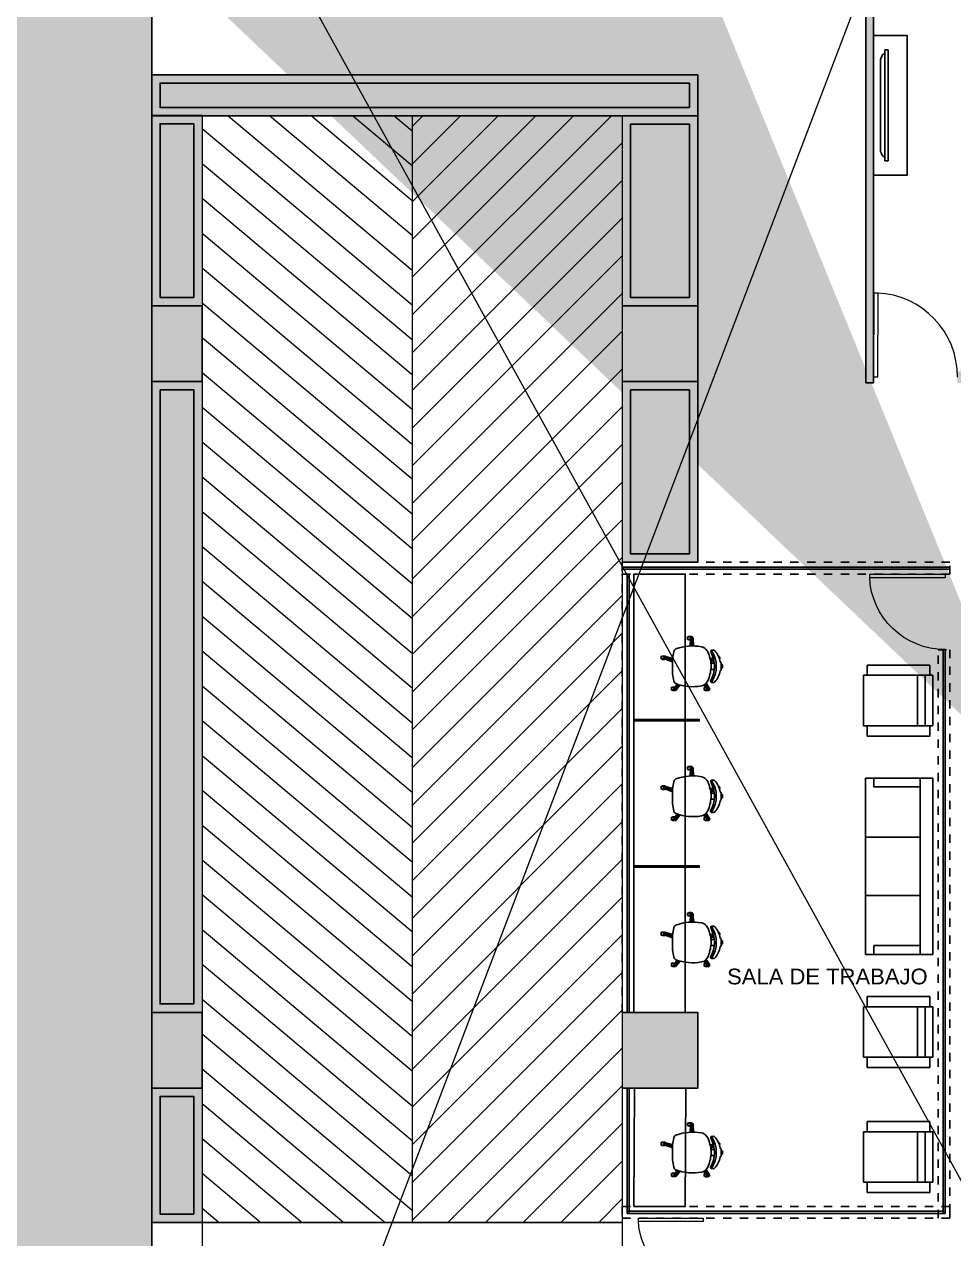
# Model space of a CAD drawing. Header units: metres. Extents: x -598 to 357, y -242 to 574.
# Drawn here: x -308.66 to -297.59, y 289.18 to 303.64 of the extents above; entities that cross this region are included whole.
import ezdxf

# ---------------------------------------------------------------- set-up
doc = ezdxf.new("R2010")
doc.units = ezdxf.units.M
doc.linetypes.add('xref_Nivel PB$0$HIDDEN2', pattern=[0.1875, 0.125, -0.0625])
for name, color, linetype in [('APTOS_SPZ_MCH_N0 (PB) MUNI$0$Hatch Estructura', 253, 'Continuous'), ('APTOS_SPZ_MCH_N0 (PB) MUNI$0$Muebles', 1, 'Continuous'), ('MINUSV', 7, 'Continuous'), ('Muros-02', 2, 'Continuous'), ('T-texto', 8, 'Continuous'), ('xref_Nivel PB$0$D-dintel mamposteria', 1, 'Continuous'), ('xref_Nivel PB$0$M-muebles', 1, 'Continuous'), ('xref_Nivel PB$0$V-vidrio', 1, 'Continuous'), ('xref_Nivel TIPICO$0$H-hatch mamposteria', 8, 'Continuous'), ('xref_Nivel TIPICO$0$H-hatch tablayeso', 9, 'Continuous'), ('xref_Nivel TIPICO$0$M-muebles', 1, 'Continuous'), ('xref_Nivel TIPICO$0$M-muro tablayeso', 4, 'Continuous')]:
    doc.layers.add(name, color=color, linetype=linetype)
for name, color, linetype, lineweight in [('Muro Mamspoteria', 5, 'Continuous', 9), ('PARQUEOS', 252, 'Continuous', 0), ('xref_Nivel PB$0$P-puerta', 1, 'Continuous', 18)]:
    doc.layers.add(name, color=color, linetype=linetype, lineweight=lineweight)
doc.styles.get("Standard").update_dxf_attribs({"font": 'arial.ttf'})

# ---------------------------------------------------------------- blocks, each defined once
blk = doc.blocks.new('columna')
at = {"true_color": 0x939598}
h = blk.add_hatch(color=252, dxfattribs=at)
h.dxf.hatch_style = 1
h.paths.add_polyline_path([(154.747, 259.896), (155.647, 259.896), (155.647, 259.296), (154.747, 259.296)])
at = {"color": 252, "true_color": 0x939598}
blk.add_lwpolyline([(154.747, 259.896), (155.647, 259.896), (155.647, 259.296), (154.747, 259.296), (154.747, 259.896)], dxfattribs=at)
blk = doc.blocks.new('*U310')
at = {"layer": 'xref_Nivel TIPICO$0$H-hatch tablayeso', "transparency": 33554559}
h = blk.add_hatch(color=256, dxfattribs=at)
h.dxf.hatch_style = 1
h.paths.add_polyline_path([(0, 90), (0, 0), (5923, 0), (5923, 90)])
at = {"layer": 'xref_Nivel TIPICO$0$M-muro tablayeso'}
blk.add_lwpolyline([(5923, 0), (0, 0), (0, 90), (5923, 90), (5923, 0)], dxfattribs=at)
blk = doc.blocks.new('xref_Nivel TIPICO$0$Television_Panasonic_54quot_Plasma_Wall_Mounted_10523 - Television_Panasonic_54quot_Plasma_Wall_Mounted_10523-13820842-AMUEBLADAS N8 _18_34')
at = {"layer": 'xref_Nivel TIPICO$0$M-muebles'}
for p, q in [((-0.66, 0.242), (0.66, 0.242)), ((-0.66, 0.242), (-0.66, 0.204)), ((0.66, 0.204), (-0.66, 0.204)), ((-0.61, 0.194), (-0.61, 0.204)), ((-0.565, 0.158), (-0.594, 0.171)), ((-0.53, 0.151), (0.53, 0.151)), ((-0.029, 0.244), (-0.026, 0.244)), ((-0.029, 0.244), (-0.029, 0.242)), ((-0.028, 0.244), (-0.026, 0.244)), ((-0.028, 0.244), (-0.028, 0.242)), ((-0.026, 0.244), (-0.024, 0.244)), ((-0.026, 0.244), (-0.024, 0.244)), ((-0.026, 0.244), (-0.026, 0.242)), ((-0.026, 0.244), (-0.026, 0.242)), ((-0.026, 0.244), (-0.026, 0.242)), ((-0.026, 0.244), (-0.026, 0.242)), ((-0.025, 0.244), (-0.025, 0.242)), ((-0.024, 0.244), (-0.023, 0.244)), ((-0.024, 0.244), (-0.023, 0.244)), ((-0.024, 0.242), (-0.024, 0.244)), ((-0.024, 0.244), (-0.024, 0.242)), ((-0.024, 0.244), (-0.024, 0.242)), ((-0.023, 0.244), (-0.023, 0.244)), ((-0.023, 0.244), (-0.022, 0.244)), ((-0.023, 0.244), (-0.023, 0.242)), ((-0.023, 0.244), (-0.023, 0.242)), ((-0.023, 0.244), (-0.023, 0.242)), ((-0.023, 0.244), (-0.023, 0.242)), ((-0.022, 0.244), (-0.022, 0.242)), ((-0.021, 0.244), (-0.021, 0.244)), ((-0.021, 0.244), (-0.02, 0.244)), ((-0.021, 0.244), (-0.02, 0.244)), ((-0.021, 0.244), (-0.021, 0.242)), ((-0.021, 0.244), (-0.021, 0.242)), ((-0.021, 0.244), (-0.021, 0.242)), ((-0.021, 0.244), (-0.021, 0.242)), ((-0.02, 0.244), (-0.019, 0.244)), ((-0.02, 0.244), (-0.019, 0.244)), ((-0.02, 0.244), (-0.02, 0.242)), ((-0.02, 0.244), (-0.02, 0.242)), ((-0.02, 0.244), (-0.02, 0.242)), ((-0.019, 0.244), (-0.019, 0.244)), ((-0.019, 0.244), (-0.017, 0.244)), ((-0.019, 0.244), (-0.018, 0.244)), ((-0.019, 0.244), (-0.018, 0.244)), ((-0.019, 0.244), (-0.019, 0.242)), ((-0.019, 0.244), (-0.019, 0.242)), ((-0.019, 0.244), (-0.019, 0.242)), ((-0.019, 0.244), (-0.019, 0.242)), ((-0.019, 0.244), (-0.019, 0.242)), ((-0.019, 0.244), (-0.019, 0.242)), ((-0.018, 0.244), (-0.016, 0.244)), ((-0.018, 0.244), (-0.016, 0.244)), ((-0.018, 0.244), (-0.018, 0.242)), ((-0.018, 0.244), (-0.018, 0.242)), ((-0.018, 0.244), (-0.018, 0.242)), ((-0.018, 0.244), (-0.018, 0.242)), ((-0.018, 0.244), (-0.018, 0.242)), ((-0.017, 0.244), (-0.017, 0.244)), ((-0.017, 0.244), (-0.016, 0.244)), ((-0.017, 0.244), (-0.017, 0.242)), ((-0.017, 0.244), (-0.017, 0.242)), ((-0.017, 0.244), (-0.017, 0.242)), ((-0.016, 0.244), (-0.016, 0.244)), ((-0.016, 0.244), (-0.015, 0.244)), ((-0.016, 0.242), (-0.016, 0.244)), ((-0.016, 0.242), (-0.016, 0.244)), ((-0.016, 0.244), (-0.016, 0.242)), ((-0.016, 0.244), (-0.016, 0.242)), ((-0.016, 0.244), (-0.016, 0.242)), ((-0.016, 0.244), (-0.016, 0.242)), ((-0.015, 0.244), (-0.015, 0.244)), ((-0.015, 0.244), (-0.015, 0.244)), ((-0.015, 0.244), (-0.015, 0.244)), ((-0.015, 0.244), (-0.015, 0.242)), ((-0.015, 0.244), (-0.015, 0.242)), ((-0.015, 0.244), (-0.015, 0.242)), ((-0.015, 0.244), (-0.015, 0.242)), ((-0.015, 0.244), (-0.015, 0.242)), ((-0.014, 0.244), (-0.012, 0.244)), ((-0.014, 0.244), (-0.014, 0.242)), ((-0.012, 0.244), (-0.01, 0.244)), ((-0.012, 0.244), (-0.012, 0.242)), ((-0.012, 0.244), (-0.012, 0.242)), ((-0.012, 0.244), (-0.012, 0.242)), ((-0.011, 0.244), (-0.011, 0.242)), ((-0.01, 0.244), (-0.009, 0.244)), ((-0.01, 0.244), (-0.01, 0.242)), ((-0.009, 0.244), (-0.008, 0.244)), ((-0.009, 0.244), (-0.009, 0.242)), ((-0.009, 0.244), (-0.009, 0.242)), ((-0.008, 0.244), (-0.008, 0.244)), ((-0.008, 0.244), (-0.008, 0.244)), ((-0.008, 0.244), (-0.008, 0.242)), ((-0.008, 0.244), (-0.008, 0.242)), ((-0.008, 0.244), (-0.008, 0.242)), ((-0.007, 0.244), (-0.007, 0.244)), ((-0.007, 0.244), (-0.006, 0.244)), ((-0.007, 0.244), (-0.006, 0.244)), ((-0.007, 0.244), (-0.007, 0.242)), ((-0.007, 0.244), (-0.007, 0.242)), ((-0.007, 0.244), (-0.007, 0.242)), ((-0.006, 0.244), (-0.005, 0.244)), ((-0.006, 0.244), (-0.005, 0.244)), ((-0.006, 0.244), (-0.006, 0.242)), ((-0.006, 0.244), (-0.006, 0.242)), ((-0.006, 0.244), (-0.006, 0.242)), ((-0.005, 0.244), (-0.004, 0.244)), ((-0.005, 0.244), (-0.004, 0.244)), ((-0.005, 0.244), (-0.004, 0.244)), ((-0.005, 0.244), (-0.005, 0.242)), ((-0.005, 0.244), (-0.005, 0.242)), ((-0.005, 0.244), (-0.005, 0.242)), ((-0.005, 0.244), (-0.005, 0.242)), ((-0.005, 0.244), (-0.005, 0.242)), ((-0.004, 0.244), (-0.003, 0.244)), ((-0.004, 0.244), (-0.002, 0.244)), ((-0.004, 0.244), (-0.002, 0.244)), ((-0.004, 0.244), (-0.004, 0.242)), ((-0.004, 0.244), (-0.004, 0.242)), ((-0.004, 0.244), (-0.004, 0.242)), ((-0.004, 0.244), (-0.004, 0.242)), ((-0.004, 0.244), (-0.004, 0.242)), ((-0.004, 0.244), (-0.004, 0.242)), ((-0.003, 0.244), (-0.002, 0.244)), ((-0.003, 0.244), (-0.003, 0.242)), ((-0.003, 0.244), (-0.003, 0.242)), ((-0.002, 0.244), (-0.002, 0.244)), ((-0.002, 0.244), (-0.001, 0.244)), ((-0.002, 0.242), (-0.002, 0.244)), ((-0.002, 0.244), (-0.002, 0.242)), ((-0.002, 0.242), (-0.002, 0.244)), ((-0.002, 0.244), (-0.002, 0.242)), ((-0.002, 0.244), (-0.002, 0.242)), ((-0.002, 0.244), (-0.002, 0.242)), ((-0.002, 0.244), (-0.002, 0.242)), ((-0.001, 0.244), (-0.001, 0.244)), ((-0.001, 0.244), (-0.001, 0.244)), ((-0.001, 0.244), (-0.001, 0.244)), ((-0.001, 0.244), (-0.001, 0.244)), ((-0.001, 0.244), (-0.001, 0.242)), ((-0.001, 0.244), (-0.001, 0.242)), ((-0.001, 0.244), (-0.001, 0.242)), ((-0.001, 0.244), (-0.001, 0.242)), ((-0.001, 0.244), (-0.001, 0.242)), ((-0.001, 0.244), (-0.001, 0.242)), ((0, 0.244), (0.001, 0.244)), ((0, 0.244), (0.001, 0.244)), ((0, 0.242), (0, 0.244)), ((0, 0.244), (0, 0.242)), ((0.001, 0.244), (0.002, 0.244)), ((0.001, 0.244), (0.001, 0.244)), ((0.001, 0.244), (0.002, 0.244)), ((0.001, 0.244), (0.001, 0.242)), ((0.001, 0.244), (0.001, 0.242)), ((0.001, 0.244), (0.001, 0.242)), ((0.001, 0.244), (0.001, 0.242)), ((0.001, 0.244), (0.001, 0.242)), ((0.001, 0.244), (0.001, 0.242)), ((0.002, 0.244), (0.003, 0.244)), ((0.002, 0.244), (0.003, 0.244)), ((0.002, 0.244), (0.003, 0.244)), ((0.002, 0.244), (0.002, 0.242)), ((0.002, 0.244), (0.002, 0.242)), ((0.002, 0.244), (0.002, 0.242)), ((0.003, 0.244), (0.004, 0.244)), ((0.003, 0.244), (0.004, 0.244)), ((0.003, 0.244), (0.005, 0.244)), ((0.003, 0.244), (0.003, 0.242)), ((0.003, 0.244), (0.003, 0.242)), ((0.003, 0.244), (0.003, 0.242)), ((0.003, 0.244), (0.003, 0.242)), ((0.003, 0.244), (0.003, 0.242)), ((0.003, 0.244), (0.003, 0.242)), ((0.004, 0.244), (0.005, 0.244)), ((0.004, 0.244), (0.004, 0.242)), ((0.004, 0.244), (0.004, 0.242)), ((0.004, 0.244), (0.004, 0.242)), ((0.005, 0.244), (0.006, 0.244)), ((0.005, 0.244), (0.006, 0.244)), ((0.005, 0.244), (0.005, 0.242)), ((0.005, 0.244), (0.005, 0.242)), ((0.005, 0.244), (0.005, 0.242)), ((0.005, 0.244), (0.005, 0.242)), ((0.006, 0.244), (0.006, 0.244)), ((0.006, 0.244), (0.006, 0.242)), ((0.006, 0.244), (0.006, 0.242)), ((0.006, 0.244), (0.006, 0.242)), ((0.006, 0.244), (0.006, 0.242)), ((0.007, 0.244), (0.008, 0.244)), ((0.007, 0.242), (0.007, 0.244)), ((0.008, 0.244), (0.01, 0.244)), ((0.008, 0.244), (0.009, 0.244)), ((0.008, 0.244), (0.008, 0.242)), ((0.008, 0.244), (0.008, 0.242)), ((0.008, 0.244), (0.008, 0.242)), ((0.009, 0.244), (0.01, 0.244)), ((0.009, 0.244), (0.009, 0.242)), ((0.009, 0.244), (0.009, 0.242)), ((0.01, 0.244), (0.012, 0.244)), ((0.01, 0.244), (0.011, 0.244)), ((0.01, 0.242), (0.01, 0.244)), ((0.01, 0.244), (0.01, 0.242)), ((0.01, 0.244), (0.01, 0.242)), ((0.01, 0.244), (0.01, 0.242)), ((0.011, 0.244), (0.012, 0.244)), ((0.011, 0.244), (0.011, 0.242)), ((0.011, 0.244), (0.011, 0.242)), ((0.012, 0.244), (0.013, 0.244)), ((0.012, 0.244), (0.012, 0.242)), ((0.012, 0.244), (0.012, 0.242)), ((0.012, 0.244), (0.012, 0.242)), ((0.013, 0.244), (0.013, 0.242)), ((0.013, 0.244), (0.013, 0.242)), ((0.015, 0.244), (0.016, 0.244)), ((0.015, 0.244), (0.015, 0.242)), ((0.016, 0.244), (0.018, 0.244)), ((0.016, 0.244), (0.016, 0.242)), ((0.016, 0.244), (0.016, 0.242)), ((0.016, 0.244), (0.016, 0.242)), ((0.017, 0.244), (0.017, 0.242)), ((0.018, 0.244), (0.019, 0.244)), ((0.018, 0.244), (0.018, 0.242)), ((0.019, 0.244), (0.02, 0.244)), ((0.019, 0.244), (0.019, 0.242)), ((0.019, 0.244), (0.019, 0.242)), ((0.02, 0.244), (0.02, 0.244)), ((0.02, 0.244), (0.02, 0.244)), ((0.02, 0.244), (0.02, 0.242)), ((0.02, 0.244), (0.02, 0.242)), ((0.02, 0.244), (0.02, 0.242)), ((0.022, 0.244), (0.023, 0.244)), ((0.022, 0.244), (0.023, 0.244)), ((0.022, 0.244), (0.022, 0.242)), ((0.022, 0.244), (0.022, 0.242)), ((0.023, 0.244), (0.023, 0.242)), ((0.023, 0.244), (0.023, 0.242)), ((0.024, 0.244), (0.025, 0.244)), ((0.024, 0.244), (0.024, 0.242)), ((0.025, 0.244), (0.026, 0.244)), ((0.025, 0.244), (0.026, 0.244)), ((0.025, 0.244), (0.025, 0.242)), ((0.025, 0.244), (0.025, 0.242)), ((0.025, 0.244), (0.025, 0.242)), ((0.026, 0.244), (0.027, 0.244)), ((0.026, 0.244), (0.027, 0.244)), ((0.026, 0.244), (0.026, 0.242)), ((0.026, 0.244), (0.026, 0.242)), ((0.026, 0.244), (0.026, 0.242)), ((0.027, 0.244), (0.029, 0.244)), ((0.027, 0.244), (0.028, 0.244)), ((0.027, 0.244), (0.027, 0.242)), ((0.027, 0.244), (0.027, 0.242)), ((0.027, 0.244), (0.027, 0.242)), ((0.027, 0.244), (0.027, 0.242)), ((0.028, 0.244), (0.029, 0.244)), ((0.028, 0.244), (0.028, 0.242)), ((0.028, 0.244), (0.028, 0.242)), ((0.029, 0.244), (0.03, 0.244)), ((0.029, 0.244), (0.03, 0.244)), ((0.029, 0.242), (0.029, 0.244)), ((0.029, 0.244), (0.029, 0.242)), ((0.029, 0.244), (0.029, 0.242)), ((0.029, 0.244), (0.029, 0.242)), ((0.03, 0.244), (0.03, 0.242)), ((0.03, 0.244), (0.03, 0.242)), ((0.594, 0.171), (0.565, 0.158)), ((0.61, 0.204), (0.61, 0.194)), ((0.66, 0.204), (0.66, 0.242))]:
    blk.add_line(p, q, dxfattribs=at)
for points, knots in [([(-0.594, 0.171), (-0.596, 0.172), (-0.6, 0.174), (-0.603, 0.177), (-0.605, 0.18), (-0.607, 0.184), (-0.609, 0.188), (-0.61, 0.192), (-0.61, 0.194)], [0, 0, 0, 0, 0.2, 0.4, 0.5, 0.6, 0.8, 1, 1, 1, 1]), ([(0.61, 0.194), (0.61, 0.192), (0.609, 0.188), (0.607, 0.184), (0.605, 0.18), (0.603, 0.177), (0.6, 0.174), (0.596, 0.172), (0.594, 0.171)], [-1, -1, -1, -1, -0.8, -0.6, -0.5, -0.4, -0.2, 0, 0, 0, 0])]:
    blk.add_open_spline(points, degree=3, knots=knots, dxfattribs=at)
for points in [[(-0.53, 0.151), (-0.536, 0.151), (-0.548, 0.152), (-0.56, 0.156), (-0.565, 0.158)], [(0.565, 0.158), (0.56, 0.156), (0.548, 0.152), (0.536, 0.151), (0.53, 0.151)]]:
    blk.add_open_spline(points, degree=3, dxfattribs=at)
blk = doc.blocks.new('xref_Nivel PB$0$Familia Puertas - P-7-13066183-AMUEBLADAS N8 _18_34')
at = {"layer": 'xref_Nivel PB$0$P-puerta'}
for p, q in [((-0.449, 1), (-0.5, 1)), ((-0.5, 1), (-0.5, 0)), ((-0.449, 0), (-0.449, 1)), ((-0.5, 0), (-0.449, 0))]:
    blk.add_line(p, q, dxfattribs=at)
at = {"layer": 'xref_Nivel PB$0$P-puerta', "color": 8, "true_color": 0x808080}
blk.add_arc((-0.497, 0.001), 1.002, 359.9645, 87.9854, dxfattribs=at)
blk = doc.blocks.new('*U314')
at = {"layer": 'xref_Nivel PB$0$D-dintel mamposteria', "linetype": 'xref_Nivel PB$0$HIDDEN2', "ltscale": 0.5}
blk.add_lwpolyline([(0.14, 0), (0, 0), (0, 3.9), (0.14, 3.9)], close=True, dxfattribs=at)
blk = doc.blocks.new('*U318')
at = {"layer": 'xref_Nivel PB$0$D-dintel mamposteria', "linetype": 'xref_Nivel PB$0$HIDDEN2', "ltscale": 0.5}
blk.add_lwpolyline([(0.14, 0), (0, 0), (0, 3.9), (0.14, 3.9)], close=True, dxfattribs=at)
blk = doc.blocks.new('*U317')
at = {"layer": 'xref_Nivel PB$0$D-dintel mamposteria', "linetype": 'xref_Nivel PB$0$HIDDEN2', "ltscale": 0.5}
blk.add_lwpolyline([(0.14, 0), (0, 0), (0, 5.217), (0.14, 5.217)], close=True, dxfattribs=at)
blk = doc.blocks.new('*U316')
at = {"layer": 'xref_Nivel PB$0$D-dintel mamposteria', "linetype": 'xref_Nivel PB$0$HIDDEN2', "ltscale": 0.5}
blk.add_lwpolyline([(0.14, 0), (0, 0), (0, 6.767), (0.14, 6.767)], close=True, dxfattribs=at)
blk = doc.blocks.new('APTOS_SPZ_MCH_N0 (PB) MUNI$0$silla reuniones')
at = {"layer": 'APTOS_SPZ_MCH_N0 (PB) MUNI$0$Muebles', "linetype": 'Continuous'}
for p, q in [((302.4, 64.145), (302.403, 64.134)), ((302.424, 64.071), (302.436, 64.033)), ((302.472, 64.039), (302.472, 64.079)), ((302.544, 64.039), (302.544, 64.079)), ((302.791, 64.018), (302.723, 63.968)), ((302.158, 63.812), (302.266, 63.812)), ((302.791, 63.606), (302.725, 63.654)), ((302.4, 63.479), (302.433, 63.582))]:
    blk.add_line(p, q, dxfattribs=at)
at = {"layer": 'APTOS_SPZ_MCH_N0 (PB) MUNI$0$Muebles', "linetype": 'Continuous', "flags": 128}
for points in [[(302.354, 64.009, 0.09156), (302.307, 63.983, 0.169687), (302.275, 63.927, 0.133266), (302.301, 63.622, 0.227697), (302.333, 63.597, 0.074704), (302.508, 63.582, 0.074704), (302.683, 63.597, 0.227698), (302.714, 63.622, 0.133266), (302.741, 63.927, 0.169687), (302.709, 63.983, 0.09156), (302.661, 64.009, 0.085396), (302.508, 64.042, 0.085396)], [(302.332, 64.036, -0.474312), (302.316, 64.045), (302.314, 64.069, -0.291327), (302.324, 64.084, -0.166781), (302.454, 64.147, 0.279544), (302.46, 64.151, -0.520787), (302.467, 64.16), (302.549, 64.16, -0.520787), (302.556, 64.151, 0.279544), (302.562, 64.147, -0.166781), (302.692, 64.084, -0.291326), (302.701, 64.069), (302.699, 64.045, -0.466381), (302.684, 64.035, 0.2548)], [(302.158, 63.812, 0.414214), (302.153, 63.807), (302.153, 63.777, 0.414214), (302.158, 63.772)]]:
    blk.add_lwpolyline(points, format="xyb", close=True, dxfattribs=at)
for points in [[(302.388, 64.128, -0.742564), (302.418, 64.139, -0.742564)], [(302.488, 64.16), (302.488, 64.173, -0.398172), (302.492, 64.177), (302.524, 64.177, -0.412691), (302.528, 64.173), (302.528, 64.16)], [(302.71, 63.981), (302.765, 64.019, -1.263598), (302.784, 63.993), (302.732, 63.953)], [(302.757, 63.972, 0.310389), (302.761, 63.969), (302.761, 63.975)], [(302.794, 64.008, -0.257472), (302.796, 64.004), (302.796, 63.974, -0.414214), (302.791, 63.969), (302.791, 63.999)], [(302.266, 63.793), (302.178, 63.796, -1.263598), (302.178, 63.828), (302.266, 63.83)], [(302.193, 63.795), (302.193, 63.777, -0.414214), (302.188, 63.772), (302.188, 63.796)], [(302.73, 63.673), (302.784, 63.631, -1.263598), (302.765, 63.605), (302.719, 63.636)], [(302.754, 63.613), (302.754, 63.583, 0.414214), (302.759, 63.578), (302.759, 63.609)], [(302.794, 63.615, -0.098723), (302.794, 63.613), (302.794, 63.583, -0.414214), (302.789, 63.578), (302.789, 63.604)], [(302.388, 63.495, 0.323998), (302.385, 63.49), (302.385, 63.46, 0.414214), (302.39, 63.455), (302.39, 63.487)], [(302.453, 63.581), (302.421, 63.493, -1.263598), (302.391, 63.503), (302.414, 63.583)], [(302.422, 63.495, -0.319803), (302.425, 63.49), (302.425, 63.46, -0.414214), (302.42, 63.455), (302.42, 63.489)]]:
    blk.add_lwpolyline(points, format="xyb", dxfattribs=at)
for points in [[(302.417, 64.029), (302.407, 64.066)], [(302.441, 64.074), (302.455, 64.037)]]:
    blk.add_lwpolyline(points, dxfattribs=at)
at = {"layer": 'APTOS_SPZ_MCH_N0 (PB) MUNI$0$Muebles', "linetype": 'Continuous'}
for points in [[(302.761, 63.975), (302.761, 63.959), (302.791, 63.959), (302.791, 63.999)], [(302.158, 63.812), (302.158, 63.762), (302.188, 63.762), (302.188, 63.796)], [(302.759, 63.609), (302.759, 63.568), (302.789, 63.568), (302.789, 63.604)], [(302.39, 63.487), (302.39, 63.445), (302.42, 63.445), (302.42, 63.489)]]:
    blk.add_lwpolyline(points, dxfattribs=at)
blk.add_arc((302.508, 63.76), 0.343, 56.1133, 123.9078, dxfattribs=at)
blk = doc.blocks.new('xref_Nivel PB$0$F28')
for p, q in [((-0.3303, 0.0145), (0.2714, 0.0145)), ((-0.3303, -0.8122), (-0.3303, 0.0145)), ((0.2714, 0.0145), (0.2714, -0.8122)), ((-0.4524, -0.7656), (-0.4524, -0.0214)), ((-0.4524, -0.0214), (-0.3382, -0.0214)), ((0.3934, -0.0214), (0.2792, -0.0214)), ((0.3934, -0.7656), (0.3934, -0.0214)), ((-0.3303, -0.0781), (0.2714, -0.0781)), ((-0.3303, -0.1661), (0.2714, -0.1661)), ((-0.3358, -0.7656), (-0.4524, -0.7656)), ((0.2768, -0.7656), (0.3934, -0.7656)), ((-0.3303, -0.8122), (0.2714, -0.8122))]:
    blk.add_line(p, q)
blk = doc.blocks.new('xref_Nivel PB$0$63432816')
at = {"layer": 'xref_Nivel PB$0$M-muebles', "xscale": 10, "zscale": 10}
blk.add_blockref('xref_Nivel PB$0$F28', (0.164, -0.054), dxfattribs=at)
blk = doc.blocks.new('xref_Nivel PB$0$sssa')
at = {"layer": 'xref_Nivel PB$0$M-muebles'}
for p, q in [((-1.019, 0.536), (1.081, 0.536)), ((-1.019, -0.264), (-1.019, 0.536)), ((1.081, 0.536), (1.081, -0.264)), ((-0.913, 0.386), (-1.019, 0.386)), ((-1.019, 0.386), (1.081, 0.386)), ((-0.913, -0.164), (-0.913, 0.386)), ((-0.316, -0.264), (-0.316, 0.386)), ((0.377, -0.264), (0.377, 0.386)), ((0.974, -0.164), (0.974, 0.386)), ((1.081, 0.386), (1.081, -0.164)), ((-1.019, -0.164), (-0.913, -0.164)), ((1.081, -0.264), (-1.019, -0.264)), ((1.081, -0.164), (0.974, -0.164))]:
    blk.add_line(p, q, dxfattribs=at)

msp = doc.modelspace()

# ---------------------------------------------------------------- hatches: boundary and pattern name
at = {"true_color": 0x939598}
h = msp.add_hatch(color=252, dxfattribs=at)
h.dxf.hatch_style = 1
h.paths.add_polyline_path([(-300.639, 300.288), (-301.539, 300.288), (-301.539, 299.388), (-300.639, 299.388)])
h = msp.add_hatch(color=252, dxfattribs=at)
h.dxf.hatch_style = 1
h.paths.add_polyline_path([(-300.639, 291.877), (-301.539, 291.877), (-301.539, 290.977), (-300.639, 290.977)])
at = {"layer": 'PARQUEOS', "true_color": 0xafd9aa, "transparency": 33554495}
h = msp.add_hatch(color=9, dxfattribs=at)
h.dxf.hatch_style = 1
h.paths.add_polyline_path([(-307.139, 314.564), (-309.425, 314.56), (-309.497, 274.393), (-307.139, 274.392)])
h = msp.add_hatch(color=9, dxfattribs=at)
h.dxf.hatch_style = 1
h.paths.add_polyline_path([(-300.739, 299.288), (-301.439, 299.288), (-301.439, 297.334), (-300.739, 297.334)])
h.paths.add_polyline_path([(-300.739, 300.388), (-301.439, 300.388), (-301.439, 302.449), (-300.739, 302.449)])
h.paths.add_polyline_path([(-300.739, 302.649), (-307.039, 302.649), (-307.039, 302.938), (-300.739, 302.938)])
h.paths.add_polyline_path([(-307.039, 300.388), (-306.639, 300.388), (-306.639, 302.454), (-307.039, 302.454)])
h.paths.add_polyline_path([(-307.039, 299.288), (-306.639, 299.288), (-306.639, 291.977), (-307.039, 291.977)])
h.paths.add_polyline_path([(-306.639, 289.477), (-307.039, 289.477), (-307.039, 290.877), (-306.639, 290.877)])
at = {"layer": 'PARQUEOS'}
h = msp.add_hatch(dxfattribs=at)
h.set_pattern_fill('ANSI31', color=256, scale=0.1, angle=95)
h.set_pattern_definition([(140, (-372.67964, 37.92656), (-0.20408507, -0.2432191), [])])
h.paths.add_polyline_path([(-306.539, 289.377), (-304.039, 289.377), (-304.039, 302.553), (-306.539, 302.55)])
h = msp.add_hatch(dxfattribs=at)
h.set_pattern_fill('ANSI31', color=256, scale=0.1)
h.set_pattern_definition([(45, (-365.58116, 246.2691), (-0.2245064, 0.2245064), [])])
h.paths.add_polyline_path([(-301.539, 289.377), (-304.039, 289.377), (-304.039, 302.553), (-301.539, 302.55)])
at = {"layer": 'xref_Nivel TIPICO$0$H-hatch mamposteria', "transparency": 33554585}
h = msp.add_hatch(color=256, dxfattribs=at)
h.dxf.hatch_style = 1
h.paths.add_polyline_path([(-293.85, 299.367), (-297.549, 299.367), (-297.549, 299.507), (-293.85, 299.507)], flags=17)
h.paths.add_polyline_path([(-296.811, 307.995), (-296.811, 307.855), (-299.139, 307.855), (-299.139, 307.995)])
h.paths.add_polyline_path([(-289.771, 299.507), (-289.771, 299.367), (-292.65, 299.367), (-292.65, 299.507)])
h.paths.add_polyline_path([(-294.06, 291.876), (-293.782, 291.877), (-293.779, 291.677), (-294.078, 291.676), (-294.078, 291.707), (-294.098, 291.707)], flags=16)
h.paths.add_polyline_path([(-292.686, 290.977), (-292.886, 290.977)], flags=16)
edge = h.paths.add_edge_path()
edge.add_line((-293.779, 291.877), (-293.779, 291.677))
edge.add_line((-292.679, 290.977), (-292.679, 289.228))
edge.add_line((-292.679, 289.228), (-295.639, 289.228))
edge.add_line((-295.639, 289.228), (-295.639, 291.876))
edge.add_line((-295.639, 291.876), (-295.157, 291.876))
edge.add_line((-295.489, 296.088), (-295.49, 296.088))
edge.add_line((-295.139, 291.676), (-295.139, 291.707))
edge.add_line((-295.139, 291.707), (-295.121, 291.707))
edge.add_line((-295.121, 291.707), (-295.157, 291.876))
edge.add_line((-295.439, 291.677), (-295.139, 291.677))
edge.add_line((-292.886, 290.977), (-292.886, 289.428))
edge.add_line((-292.886, 289.428), (-295.439, 289.428))
edge.add_line((-295.439, 289.428), (-295.439, 291.677))
edge.add_line((-300.639, 304.438), (-307.139, 304.438))
edge.add_line((-300.639, 307.788), (-300.639, 304.438))
edge.add_line((-300.779, 307.788), (-300.639, 307.788))
edge.add_line((-300.779, 307.788), (-300.779, 304.578))
edge.add_line((-300.779, 304.578), (-307.139, 304.578))
h.paths.add_polyline_path([(-295.49, 297.128), (-295.35, 297.128), (-295.35, 297.828), (-292.879, 297.828), (-292.879, 296.228), (-295.49, 296.228), (-295.489, 293.728), (-294.892, 293.728), (-294.856, 293.897), (-294.874, 293.897), (-294.874, 293.928), (-295.289, 293.928), (-295.289, 296.028), (-292.886, 296.028), (-292.886, 293.928), (-293.813, 293.928), (-293.813, 293.897), (-293.833, 293.897), (-293.795, 293.728), (-292.819, 293.728), (-292.819, 292.677), (-292.679, 292.677), (-292.679, 294.378), (-289.784, 294.378), (-289.784, 294.578), (-292.679, 294.578), (-292.679, 296.228), (-292.679, 297.968), (-292.819, 297.968), (-295.49, 297.968), (-295.49, 297.828)])
h = msp.add_hatch(dxfattribs=at)
h.set_pattern_fill('ANGLE', color=256)
h.set_pattern_definition([(0, (0, 0), (0, 6.985), [5.08, -1.905]), (90, (0, 0), (-6.985, 4e-16), [5.08, -1.905])])
h.paths.add_polyline_path([(-300.639, 305.902), (-300.779, 305.902), (-300.779, 305.812), (-300.779, 302.692), (-300.779, 302.687), (-301.229, 302.692), (-304.004, 302.692), (-304.004, 302.687), (-304.454, 302.692), (-307.139, 302.692), (-307.139, 302.552), (-300.639, 302.552)])
h = msp.add_hatch(color=256, dxfattribs=at)
h.dxf.hatch_style = 1
h.paths.add_polyline_path([(-300.639, 299.388), (-301.539, 299.388), (-301.539, 297.234), (-300.639, 297.234)])
h.paths.add_polyline_path([(-300.739, 297.334), (-301.439, 297.334), (-301.439, 299.288), (-300.739, 299.288)], flags=16)
h.paths.add_polyline_path([(-300.639, 302.549), (-301.539, 302.549), (-301.539, 300.288), (-300.639, 300.288)])
h.paths.add_polyline_path([(-300.739, 300.388), (-301.439, 300.388), (-301.439, 302.449), (-300.739, 302.449)], flags=16)
h.paths.add_polyline_path([(-300.639, 303.038), (-307.139, 303.038), (-307.139, 302.554), (-306.539, 302.554), (-301.539, 302.549), (-300.639, 302.549)])
h.paths.add_polyline_path([(-300.739, 302.649), (-307.039, 302.649), (-307.039, 302.938), (-300.739, 302.938)], flags=16)
h.paths.add_polyline_path([(-306.539, 302.549), (-307.139, 302.549), (-307.139, 300.288), (-306.539, 300.288)])
h.paths.add_polyline_path([(-306.639, 300.388), (-307.039, 300.388), (-307.039, 302.454), (-306.639, 302.454)], flags=16)
h.paths.add_polyline_path([(-306.539, 299.388), (-307.139, 299.388), (-307.139, 291.877), (-306.539, 291.877)])
h.paths.add_polyline_path([(-306.639, 291.977), (-307.039, 291.977), (-307.039, 299.288), (-306.639, 299.288)], flags=16)
h.paths.add_polyline_path([(-306.539, 290.977), (-307.139, 290.977), (-307.139, 289.377), (-306.539, 289.377)])
h.paths.add_polyline_path([(-306.639, 289.477), (-307.039, 289.477), (-307.039, 290.877), (-306.639, 290.877)], flags=16)

# ---------------------------------------------------------------- linework, layer by layer
at = {"color": 252, "true_color": 0x939598}
for points in [[(-301.539, 299.388), (-300.639, 299.388)], [(-301.539, 290.977), (-300.639, 290.977), (-300.639, 291.877), (-301.539, 291.877)]]:
    msp.add_lwpolyline(points, dxfattribs=at)
for points in [[(-301.388, 295.364), (-301.388, 295.347), (-300.622, 295.347), (-300.622, 295.364)], [(-301.388, 293.621), (-301.388, 293.604), (-300.622, 293.604), (-300.622, 293.621)]]:
    msp.add_lwpolyline(points, close=True)
at = {"layer": 'APTOS_SPZ_MCH_N0 (PB) MUNI$0$Muebles'}
for points in [[(-301.399, 291.877), (-301.399, 297.094), (-300.788, 297.094), (-300.788, 291.877)], [(-300.783, 290.977), (-300.788, 289.567), (-301.399, 289.567), (-301.394, 290.977)]]:
    msp.add_lwpolyline(points, dxfattribs=at)
at = {"layer": 'Muro Mamspoteria'}
for p, q in [((-322.991, 336.088), (-282.277, 262.264)), ((-287.416, 333.719), (-314.888, 261.475))]:
    msp.add_line(p, q, dxfattribs=at)
msp.add_lwpolyline([(-301.539, 302.549), (-301.539, 285.39), (-301.399, 285.39), (-301.399, 287.737), (-297.779, 287.737), (-297.779, 284.39), (-300.939, 284.39), (-300.939, 284.25), (-297.639, 284.25), (-297.639, 287.877), (-301.539, 287.877)], dxfattribs=at)
at = {"layer": 'Muros-02'}
msp.add_line((-301.539, 289.377), (-307.139, 289.377), dxfattribs=at)
for points in [[(-307.139, 303.038), (-300.639, 303.038)], [(-301.539, 297.234), (-300.639, 297.234), (-300.639, 303.038)], [(-306.539, 302.554), (-307.139, 302.554)], [(-300.639, 302.549), (-307.139, 302.549)], [(-307.139, 300.288), (-306.539, 300.288)], [(-300.639, 300.288), (-301.539, 300.288)], [(-307.139, 299.388), (-306.539, 299.388)], [(-306.539, 291.877), (-307.139, 291.877)], [(-307.139, 290.977), (-306.539, 290.977)]]:
    msp.add_lwpolyline(points, dxfattribs=at)
for points in [[(-300.739, 302.649), (-307.039, 302.649), (-307.039, 302.938), (-300.739, 302.938)], [(-307.039, 300.388), (-306.639, 300.388), (-306.639, 302.454), (-307.039, 302.454)], [(-300.739, 300.388), (-301.439, 300.388), (-301.439, 302.449), (-300.739, 302.449)], [(-307.039, 299.288), (-306.639, 299.288), (-306.639, 291.977), (-307.039, 291.977)], [(-300.739, 299.288), (-301.439, 299.288), (-301.439, 297.334), (-300.739, 297.334)], [(-306.639, 289.477), (-307.039, 289.477), (-307.039, 290.877), (-306.639, 290.877)]]:
    msp.add_lwpolyline(points, close=True, dxfattribs=at)
at = {"layer": 'PARQUEOS'}
for points in [[(-307.139, 275.014), (-289.685, 275.014), (-289.66, 284.48), (-292.083, 284.48), (-292.083, 289.128), (-289.798, 289.128), (-289.648, 289.128), (-289.648, 299.507), (-292.65, 299.507), (-292.65, 315.219), (-307.139, 315.219), (-307.139, 275.014)], [(-301.539, 302.549), (-306.539, 302.554), (-306.539, 289.377)], [(-304.039, 302.552), (-304.039, 289.377)]]:
    msp.add_lwpolyline(points, dxfattribs=at)
at = {"layer": 'PARQUEOS', "color": 3, "transparency": 33554572}
msp.add_lwpolyline([(-307.171, 314.563), (-309.425, 314.56), (-309.497, 274.393), (-307.139, 274.392), (-307.139, 314.564)], dxfattribs=at)
at = {"layer": 'PARQUEOS'}
msp.add_lwpolyline([(-306.539, 289.377), (-306.539, 273.715, -0.414214), (-308.539, 271.715), (-309.499, 271.715)], format="xyb", dxfattribs=at)
at = {"layer": 'xref_Nivel PB$0$V-vidrio'}
for points in [[(-301.539, 297.152), (-297.639, 297.153), (-297.639, 297.178), (-301.539, 297.177)], [(-301.481, 291.877), (-301.481, 297.094), (-301.456, 297.094), (-301.456, 291.877)], [(-297.721, 289.485), (-297.721, 296.195), (-297.696, 296.195), (-297.696, 289.485)], [(-301.481, 289.485), (-301.481, 290.977)], [(-301.456, 290.977), (-301.456, 289.485)], [(-297.696, 289.51), (-301.481, 289.51)], [(-301.481, 289.485), (-297.696, 289.485)]]:
    msp.add_lwpolyline(points, dxfattribs=at)
at = {"layer": 'xref_Nivel TIPICO$0$M-muebles'}
msp.add_lwpolyline([(-298.549, 301.842), (-298.149, 301.842), (-298.149, 303.505), (-298.549, 303.505)], close=True, dxfattribs=at)

# ---------------------------------------------------------------- block references
at = {"zscale": 0.09999999999990905, "rotation": 270}
for p, xscale in [((-297.803, 295.602), -0.09999999999990905), ((-297.803, 291.631), 0.09999999999990905), ((-297.803, 290.142), 0.09999999999990905)]:
    msp.add_blockref('xref_Nivel PB$0$63432816', p, dxfattribs=dict(at, xscale=xscale))
at = {"layer": 'APTOS_SPZ_MCH_N0 (PB) MUNI$0$Hatch Estructura', "color": 6, "rotation": 270}
for p in [(-364.522, 598.504), (-364.522, 596.957), (-364.522, 595.218), (-364.522, 592.717)]:
    msp.add_blockref('APTOS_SPZ_MCH_N0 (PB) MUNI$0$silla reuniones', p, dxfattribs=at)
at = {"layer": 'MINUSV', "xscale": -1, "rotation": 270}
for p in [(-566.435, 144.641), (-566.435, 136.23)]:
    msp.add_blockref('columna', p, dxfattribs=at)
at = {"layer": 'xref_Nivel PB$0$D-dintel mamposteria', "xscale": -1, "rotation": 270}
for name, p in [('*U318', (-301.539, 297.094)), ('*U314', (-301.539, 289.427))]:
    msp.add_blockref(name, p, dxfattribs=at)
at = {"layer": 'xref_Nivel PB$0$D-dintel mamposteria', "rotation": 180}
for name, p in [('*U317', (-301.399, 297.094)), ('*U316', (-297.639, 296.194))]:
    msp.add_blockref(name, p, dxfattribs=at)
at = {"layer": 'xref_Nivel PB$0$M-muebles', "rotation": 269.9999999999999}
msp.add_blockref('xref_Nivel PB$0$sssa', (-298.379, 293.647), dxfattribs=at)
at = {"layer": 'xref_Nivel PB$0$P-puerta', "color": 8, "true_color": 0x808080}
for p, xscale, yscale, zscale, rotation in [((-298.051, 299.44), 0.9950972616974553, 0.9950972616974553, 0.9950972616974553, 359.7140821724741), ((-297.696, 296.647), -0.895576384513974, 0.895576384513974, 0.895576384513974, 90), ((-300.574, 289.042), -0.7711907755537052, 0.7711907755537052, 0.7711907755537052, 90)]:
    msp.add_blockref('xref_Nivel PB$0$Familia Puertas - P-7-13066183-AMUEBLADAS N8 _18_34', p, dxfattribs=dict(at, xscale=xscale, yscale=yscale, zscale=zscale, rotation=rotation))
at = {"layer": 'xref_Nivel TIPICO$0$M-muebles', "rotation": 270}
msp.add_blockref('xref_Nivel TIPICO$0$Television_Panasonic_54quot_Plasma_Wall_Mounted_10523 - Television_Panasonic_54quot_Plasma_Wall_Mounted_10523-13820842-AMUEBLADAS N8 _18_34', (-298.617, 302.674), dxfattribs=at)
at = {"layer": 'xref_Nivel TIPICO$0$M-muro tablayeso', "xscale": -0.001, "yscale": 0.001, "zscale": 0.001, "rotation": 270}
msp.add_blockref('*U310', (-298.639, 299.372), dxfattribs=at)

# ---------------------------------------------------------------- texts
at = {"layer": 'T-texto', "insert": (-297.904, 292.398), "char_height": 0.1875, "attachment_point": 3}
msp.add_mtext_dynamic_manual_height_columns('SALA DE TRABAJO', width=2.58583, gutter_width=0.938, heights=[0], dxfattribs=at)

doc.saveas('drawing.dxf')
